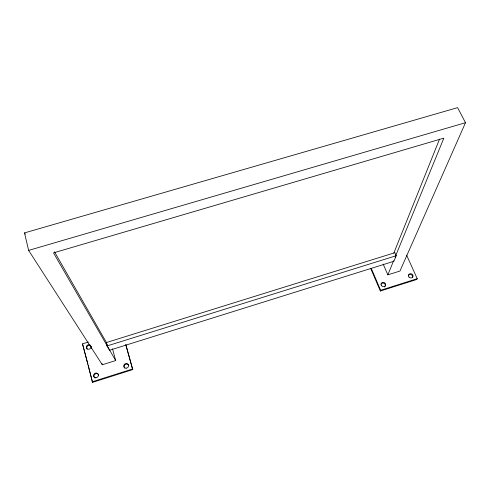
<?xml version="1.0" encoding="UTF-8"?>
<svg xmlns="http://www.w3.org/2000/svg" width="490" height="490" viewBox="0 0 490 490"><rect width="100%" height="100%" fill="white"/><g stroke="black" fill="none" stroke-linecap="round" stroke-linejoin="round"><path stroke-width="0.73" d="M393.825 253.073L439.573 139.05M406.59 255.125L417.235 278.688L416.861 279.435L380.35 291.023L380.644 290.294L371.322 268.532M112.504 348.764L115.683 360.56L102.312 364.774L28.634 250.396L24.5 232.909L457.593 107.641L465.5 122.696L399.975 271.025L387.847 274.847L393.654 260.68M395.105 257.14L443.854 138.137L53.514 252.871L115.683 360.56M396.202 255.713L393.917 261.274L109.527 350.258L107.041 345.946L106.152 342.62L394.86 252.705L396.202 255.713L107.041 345.946M92.138 381.826L132.496 369.019L132.79 369.583L92.537 382.359L82.516 343.876L88.274 342.087M380.644 290.294L417.235 278.688M28.634 250.396L465.5 122.696M82.516 343.876L87.912 364.15M24.5 232.909L25.309 234.208M107.181 344.764L106.459 343.508L106.985 345.499M54.506 251.823L106.477 342.571M383.162 264.098L387.847 274.847M370.752 268.6L380.35 291.023M125.887 344.672L132.79 369.583M125.783 344.795L132.496 369.019M106.783 343.723L106.961 344.384M101.926 363.292L102.312 364.774M88.286 365.607L92.537 382.359M408.55 275.153A2.334 2.076 22.3 0 1 412.519 277.505M380.932 284.249A2.334 2.107 20.7 0 1 384.472 283.612A2.334 2.107 20.7 0 1 384.46 286.993M91.287 346.522A2.45 2.223 -31.9 0 1 91.446 347.085M91.452 347.68A2.45 2.223 -31.9 0 1 91.299 348.268M87.196 349.143A2.45 2.223 -31.9 0 1 90.528 345.658M124.766 368.155A2.456 2.285 -32.6 0 1 125.03 364.646A2.456 2.285 -32.6 0 1 128.576 365.124M95.103 378.053A2.493 2.285 -36 0 1 94.925 374.164A2.493 2.285 -36 0 1 98.717 375.199M91.06 346.473A2.456 2.23 -31.8 0 1 88.182 349.26A2.456 2.23 -31.8 0 1 86.663 345.934A2.456 2.23 -31.8 0 1 90.577 345.426M381.52 285.658A2.34 2.113 20.6 0 0 385.495 285.431A2.34 2.113 20.6 0 0 383.064 282.338A2.34 2.113 20.6 0 0 381.52 285.658M408.936 276.979A2.34 2.083 22.3 0 0 412.886 276.758A2.34 2.083 22.3 0 0 410.418 273.69A2.34 2.083 22.3 0 0 408.936 276.979M95.924 377.759A2.499 2.291 -35.9 0 0 98.104 374.091A2.499 2.291 -35.9 0 0 93.896 374.342A2.499 2.291 -35.9 0 0 95.924 377.759M126.157 368.18A2.462 2.291 -32.5 0 0 128.27 364.554A2.462 2.291 -32.5 0 0 124.086 364.799A2.462 2.291 -32.5 0 0 126.157 368.18"/></g></svg>
